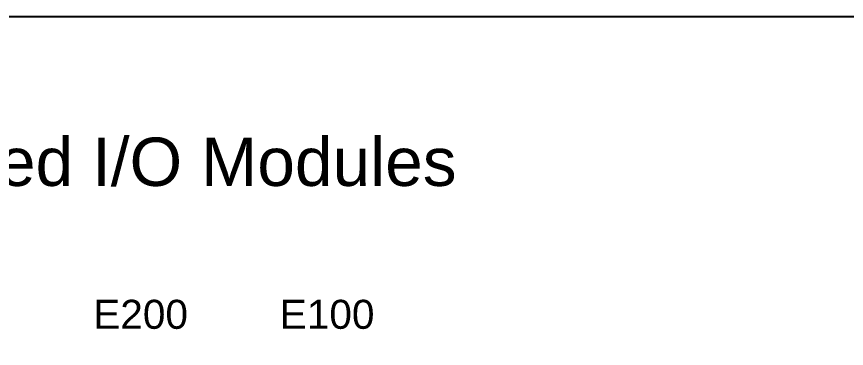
# Model space of a CAD drawing. Extents: x 1 to 47, y 1 to 35.
# Drawn here: x 40.607 to 42.292, y 24.184 to 24.859 of the extents above; entities that cross this region are included whole.
import ezdxf

# ---------------------------------------------------------------- set-up
doc = ezdxf.new("R2010")
doc.units = 0
doc.header["$MEASUREMENT"] = 0
for name, color, linetype in [('9_02__1__21_UNIVERSAL_BINA', 7, 'CONTINUOUS'), ('9_03__2__42_UNIVERSAL_BINA', 7, 'CONTINUOUS'), ('9_04__3__63_UNIVERSAL_BINA', 7, 'CONTINUOUS'), ('9_05__4__84_UNIVERSAL_BINA', 7, 'CONTINUOUS'), ('9_06__5__21_UNIVERSAL_BINA', 7, 'CONTINUOUS'), ('9_07__6__21_UNIVERSAL_BINA', 7, 'CONTINUOUS'), ('9_08__7__21_UNIVERSAL_BINA', 7, 'CONTINUOUS'), ('9_09__8__42_UNIVERSAL_BINA', 7, 'CONTINUOUS'), ('9_10__9__42_UNIVERSAL_BINA', 7, 'CONTINUOUS'), ('9_11__A__63_UNIVERSAL_BINA', 7, 'CONTINUOUS'), ('9_12__B__12_ELECTROMECHANI', 7, 'CONTINUOUS'), ('9_13__C__24_ELECTROMECHANI', 7, 'CONTINUOUS'), ('9_14__D__36_ELECTROMECHANI', 7, 'CONTINUOUS'), ('9_15__E__48_ELECTROMECHANI', 7, 'CONTINUOUS')]:
    doc.layers.add(name, color=color, linetype=linetype)
doc.styles.add('ARIAL', font='arial.ttf')

msp = doc.modelspace()

# ---------------------------------------------------------------- linework, layer by layer
at = {"layer": '9_02__1__21_UNIVERSAL_BINA'}
msp.add_lwpolyline([(39.9527, 24.8586), (44.2181, 24.8586, -0.414214), (44.3681, 24.7086), (44.3681, 20.5586, -0.414214), (44.2181, 20.4086), (39.9527, 20.4086, -0.414214), (39.8027, 20.5586), (39.8027, 24.7086, -0.414214)], format="xyb", close=True, dxfattribs=at)
at = {"layer": '9_03__2__42_UNIVERSAL_BINA'}
msp.add_lwpolyline([(39.9527, 24.8586), (44.2181, 24.8586, -0.414214), (44.3681, 24.7086), (44.3681, 20.5586, -0.414214), (44.2181, 20.4086), (39.9527, 20.4086, -0.414214), (39.8027, 20.5586), (39.8027, 24.7086, -0.414214)], format="xyb", close=True, dxfattribs=at)
at = {"layer": '9_04__3__63_UNIVERSAL_BINA'}
msp.add_lwpolyline([(39.9527, 24.8586), (44.2181, 24.8586, -0.414214), (44.3681, 24.7086), (44.3681, 20.5586, -0.414214), (44.2181, 20.4086), (39.9527, 20.4086, -0.414214), (39.8027, 20.5586), (39.8027, 24.7086, -0.414214)], format="xyb", close=True, dxfattribs=at)
at = {"layer": '9_05__4__84_UNIVERSAL_BINA'}
msp.add_lwpolyline([(39.9527, 24.8586), (44.2181, 24.8586, -0.414214), (44.3681, 24.7086), (44.3681, 20.5586, -0.414214), (44.2181, 20.4086), (39.9527, 20.4086, -0.414214), (39.8027, 20.5586), (39.8027, 24.7086, -0.414214)], format="xyb", close=True, dxfattribs=at)
at = {"layer": '9_06__5__21_UNIVERSAL_BINA'}
msp.add_lwpolyline([(39.9527, 24.8586), (44.2181, 24.8586, -0.414214), (44.3681, 24.7086), (44.3681, 20.5586, -0.414214), (44.2181, 20.4086), (39.9527, 20.4086, -0.414214), (39.8027, 20.5586), (39.8027, 24.7086, -0.414214)], format="xyb", close=True, dxfattribs=at)
at = {"layer": '9_07__6__21_UNIVERSAL_BINA'}
msp.add_lwpolyline([(39.9527, 24.8586), (44.2181, 24.8586, -0.414214), (44.3681, 24.7086), (44.3681, 20.5586, -0.414214), (44.2181, 20.4086), (39.9527, 20.4086, -0.414214), (39.8027, 20.5586), (39.8027, 24.7086, -0.414214)], format="xyb", close=True, dxfattribs=at)
at = {"layer": '9_08__7__21_UNIVERSAL_BINA'}
msp.add_lwpolyline([(39.9527, 24.8586), (44.2181, 24.8586, -0.414214), (44.3681, 24.7086), (44.3681, 20.5586, -0.414214), (44.2181, 20.4086), (39.9527, 20.4086, -0.414214), (39.8027, 20.5586), (39.8027, 24.7086, -0.414214)], format="xyb", close=True, dxfattribs=at)
at = {"layer": '9_09__8__42_UNIVERSAL_BINA'}
msp.add_lwpolyline([(39.9527, 24.8586), (44.2181, 24.8586, -0.414214), (44.3681, 24.7086), (44.3681, 20.5586, -0.414214), (44.2181, 20.4086), (39.9527, 20.4086, -0.414214), (39.8027, 20.5586), (39.8027, 24.7086, -0.414214)], format="xyb", close=True, dxfattribs=at)
at = {"layer": '9_10__9__42_UNIVERSAL_BINA'}
msp.add_lwpolyline([(39.9527, 24.8586), (44.2181, 24.8586, -0.414214), (44.3681, 24.7086), (44.3681, 20.5586, -0.414214), (44.2181, 20.4086), (39.9527, 20.4086, -0.414214), (39.8027, 20.5586), (39.8027, 24.7086, -0.414214)], format="xyb", close=True, dxfattribs=at)
at = {"layer": '9_11__A__63_UNIVERSAL_BINA'}
msp.add_lwpolyline([(39.9527, 24.8586), (44.2181, 24.8586, -0.414214), (44.3681, 24.7086), (44.3681, 20.5586, -0.414214), (44.2181, 20.4086), (39.9527, 20.4086, -0.414214), (39.8027, 20.5586), (39.8027, 24.7086, -0.414214)], format="xyb", close=True, dxfattribs=at)
at = {"layer": '9_12__B__12_ELECTROMECHANI'}
msp.add_lwpolyline([(39.9527, 24.8586), (44.2181, 24.8586, -0.414214), (44.3681, 24.7086), (44.3681, 20.5586, -0.414214), (44.2181, 20.4086), (39.9527, 20.4086, -0.414214), (39.8027, 20.5586), (39.8027, 24.7086, -0.414214)], format="xyb", close=True, dxfattribs=at)
at = {"layer": '9_13__C__24_ELECTROMECHANI'}
msp.add_lwpolyline([(39.9527, 24.8586), (44.2181, 24.8586, -0.414214), (44.3681, 24.7086), (44.3681, 20.5586, -0.414214), (44.2181, 20.4086), (39.9527, 20.4086, -0.414214), (39.8027, 20.5586), (39.8027, 24.7086, -0.414214)], format="xyb", close=True, dxfattribs=at)
at = {"layer": '9_14__D__36_ELECTROMECHANI'}
msp.add_lwpolyline([(39.9527, 24.8586), (44.2181, 24.8586, -0.414214), (44.3681, 24.7086), (44.3681, 20.5586, -0.414214), (44.2181, 20.4086), (39.9527, 20.4086, -0.414214), (39.8027, 20.5586), (39.8027, 24.7086, -0.414214)], format="xyb", close=True, dxfattribs=at)
at = {"layer": '9_15__E__48_ELECTROMECHANI'}
msp.add_lwpolyline([(39.9527, 24.8586), (44.2181, 24.8586, -0.414214), (44.3681, 24.7086), (44.3681, 20.5586, -0.414214), (44.2181, 20.4086), (39.9527, 20.4086, -0.414214), (39.8027, 20.5586), (39.8027, 24.7086, -0.414214)], format="xyb", close=True, dxfattribs=at)

# ---------------------------------------------------------------- texts
at = {"layer": '9_02__1__21_UNIVERSAL_BINA', "style": 'ARIAL'}
for s, height, p in [('Extended I/O Module', 0.098333, (40.1412, 24.5142)), ('E100', 0.059, (41.141, 24.2237))]:
    msp.add_text(s, height=height, dxfattribs=at).set_placement(p)
at = {"layer": '9_03__2__42_UNIVERSAL_BINA', "style": 'ARIAL'}
for s, height, p in [('Extended I/O Modules', 0.098333, (40.1412, 24.5142)), ('E200', 0.059, (40.7623, 24.2237)), ('E100', 0.059, (41.141, 24.2237))]:
    msp.add_text(s, height=height, dxfattribs=at).set_placement(p)
at = {"layer": '9_04__3__63_UNIVERSAL_BINA', "style": 'ARIAL'}
for s, height, p in [('Extended I/O Modules', 0.098333, (40.1412, 24.5142)), ('E200', 0.059, (40.7623, 24.2237)), ('E100', 0.059, (41.141, 24.2237))]:
    msp.add_text(s, height=height, dxfattribs=at).set_placement(p)
at = {"layer": '9_05__4__84_UNIVERSAL_BINA', "style": 'ARIAL'}
for s, height, p in [('Extended I/O Modules', 0.098333, (40.1412, 24.5142)), ('E200', 0.059, (40.7623, 24.2237)), ('E100', 0.059, (41.141, 24.2237))]:
    msp.add_text(s, height=height, dxfattribs=at).set_placement(p)
at = {"layer": '9_06__5__21_UNIVERSAL_BINA', "style": 'ARIAL'}
for s, height, p in [('Extended I/O Modules', 0.098333, (40.1412, 24.5142)), ('E200', 0.059, (40.7623, 24.2237)), ('E100', 0.059, (41.141, 24.2237))]:
    msp.add_text(s, height=height, dxfattribs=at).set_placement(p)
at = {"layer": '9_07__6__21_UNIVERSAL_BINA', "style": 'ARIAL'}
for s, height, p in [('Extended I/O Modules', 0.098333, (40.1412, 24.5142)), ('E200', 0.059, (40.7623, 24.2237)), ('E100', 0.059, (41.141, 24.2237))]:
    msp.add_text(s, height=height, dxfattribs=at).set_placement(p)
at = {"layer": '9_08__7__21_UNIVERSAL_BINA', "style": 'ARIAL'}
for s, height, p in [('Extended I/O Modules', 0.098333, (40.1412, 24.5142)), ('E200', 0.059, (40.7623, 24.2237)), ('E100', 0.059, (41.141, 24.2237))]:
    msp.add_text(s, height=height, dxfattribs=at).set_placement(p)
at = {"layer": '9_09__8__42_UNIVERSAL_BINA', "style": 'ARIAL'}
for s, height, p in [('Extended I/O Modules', 0.098333, (40.1412, 24.5142)), ('E200', 0.059, (40.7623, 24.2237)), ('E100', 0.059, (41.141, 24.2237))]:
    msp.add_text(s, height=height, dxfattribs=at).set_placement(p)
at = {"layer": '9_10__9__42_UNIVERSAL_BINA', "style": 'ARIAL'}
for s, height, p in [('Extended I/O Modules', 0.098333, (40.1412, 24.5142)), ('E200', 0.059, (40.7623, 24.2237)), ('E100', 0.059, (41.141, 24.2237))]:
    msp.add_text(s, height=height, dxfattribs=at).set_placement(p)
at = {"layer": '9_11__A__63_UNIVERSAL_BINA', "style": 'ARIAL'}
for s, height, p in [('Extended I/O Modules', 0.098333, (40.1412, 24.5142)), ('E200', 0.059, (40.7623, 24.2237)), ('E100', 0.059, (41.141, 24.2237))]:
    msp.add_text(s, height=height, dxfattribs=at).set_placement(p)
at = {"layer": '9_12__B__12_ELECTROMECHANI', "style": 'ARIAL'}
for s, height, p in [('Extended I/O Module', 0.098333, (40.1412, 24.5142)), ('E100', 0.059, (41.141, 24.2237))]:
    msp.add_text(s, height=height, dxfattribs=at).set_placement(p)
at = {"layer": '9_13__C__24_ELECTROMECHANI', "style": 'ARIAL'}
for s, height, p in [('Extended I/O Modules', 0.098333, (40.1412, 24.5142)), ('E200', 0.059, (40.7623, 24.2237)), ('E100', 0.059, (41.141, 24.2237))]:
    msp.add_text(s, height=height, dxfattribs=at).set_placement(p)
at = {"layer": '9_14__D__36_ELECTROMECHANI', "style": 'ARIAL'}
for s, height, p in [('Extended I/O Modules', 0.098333, (40.1412, 24.5142)), ('E200', 0.059, (40.7623, 24.2237)), ('E100', 0.059, (41.141, 24.2237))]:
    msp.add_text(s, height=height, dxfattribs=at).set_placement(p)
at = {"layer": '9_15__E__48_ELECTROMECHANI', "style": 'ARIAL'}
for s, height, p in [('Extended I/O Modules', 0.098333, (40.1412, 24.5142)), ('E200', 0.059, (40.7623, 24.2237)), ('E100', 0.059, (41.141, 24.2237))]:
    msp.add_text(s, height=height, dxfattribs=at).set_placement(p)

doc.saveas('drawing.dxf')
